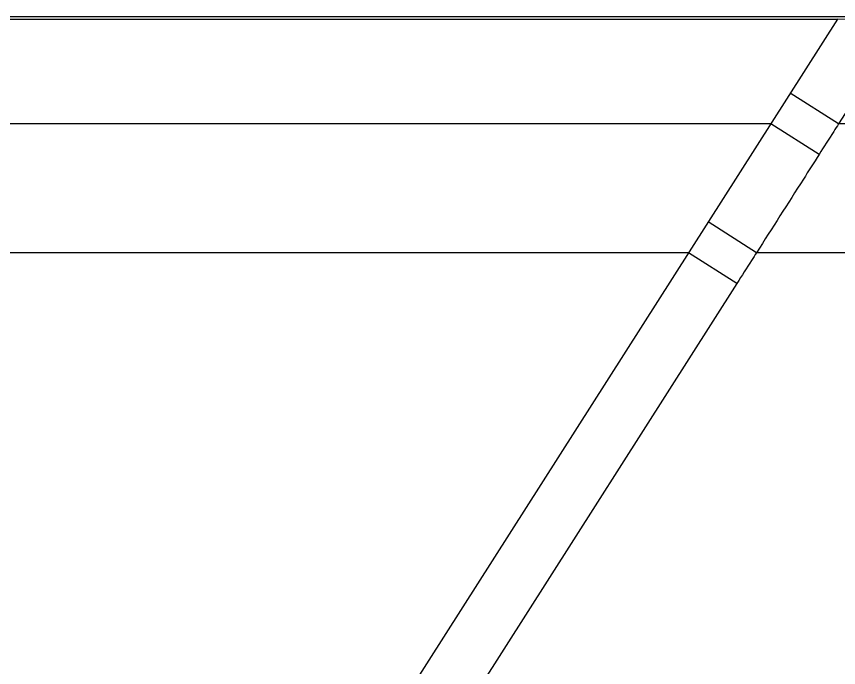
# Model space of a CAD drawing. Header units: millimetres. Extents: x 3299 to 14264, y 1863 to 5555.
# Drawn here: x 10374.4 to 10517.8, y 4687.6 to 4801.3 of the extents above; entities that cross this region are included whole.
import ezdxf

# ---------------------------------------------------------------- set-up
doc = ezdxf.new("R2010")
doc.units = ezdxf.units.MM

# ---------------------------------------------------------------- blocks, each defined once
blk = doc.blocks.new('1111')
at = {"color": 7, "linetype": 'Continuous'}
for p, q in [((16002.78, 7051.63), (16602.78, 7051.63)), ((16038.24, 7051.13), (16346.53, 7051.13)), ((16346.53, 7051.13), (16250.27, 6900.03)), ((16358.16, 7050.82), (16346.53, 7051.13)), ((16358.16, 7050.82), (16346.73, 7032.89)), ((16346.73, 7032.89), (16338.31, 7038.22)), ((16334.89, 7032.86), (16056.51, 7032.86)), ((16343.32, 7027.52), (16334.89, 7032.86)), ((16405.48, 7032.89), (16346.73, 7032.89)), ((16332.42, 7010.39), (16324, 7015.76)), ((16320.58, 7010.39), (16056.51, 7010.39)), ((16329, 7005.02), (16320.58, 7010.39)), ((16419.79, 7010.39), (16332.42, 7010.39)), ((16329, 7005.02), (16262.26, 6900.26))]:
    blk.add_line(p, q, dxfattribs=at)
for points, knots in [([(16346.73, 7032.89), (16346.45, 7032.44), (16345.31, 7030.65), (16344.17, 7028.86), (16343.32, 7027.52)], [0, 0, 0, 0, 0.249935, 1, 1, 1, 1]), ([(16343.32, 7027.52), (16342.41, 7026.09), (16338.78, 7020.38), (16335.15, 7014.67), (16332.42, 7010.39)], [0, 0, 0, 0, 0.249909, 1, 1, 1, 1]), ([(16332.42, 7010.39), (16332.14, 7009.94), (16331, 7008.16), (16329.86, 7006.37), (16329, 7005.02)], [0, 0, 0, 0, 0.249987, 1, 1, 1, 1])]:
    blk.add_open_spline(points, degree=3, knots=knots, dxfattribs=at)
blk = doc.blocks.new('*U162')
blk.add_blockref('1111', (-16308.28, -6888.88))
blk = doc.blocks.new('*U163')
at = {"color": 0, "linetype": 'ByBlock', "lineweight": -2, "transparency": 16777216}
blk.add_blockref('*U162', (600, 1350), dxfattribs=at)

msp = doc.modelspace()

# ---------------------------------------------------------------- block references
msp.add_blockref('*U163', (9879.37292, 3288.5531))

doc.saveas('drawing.dxf')
